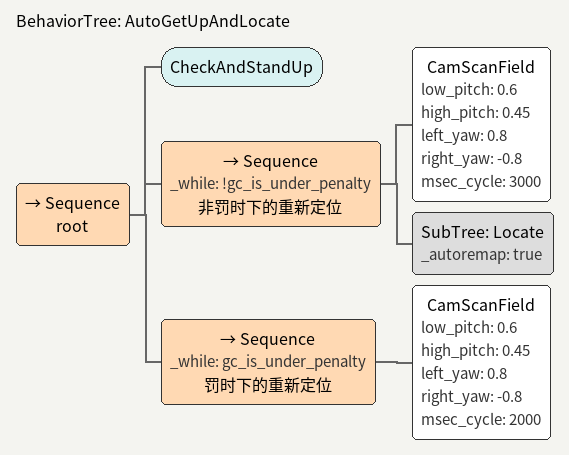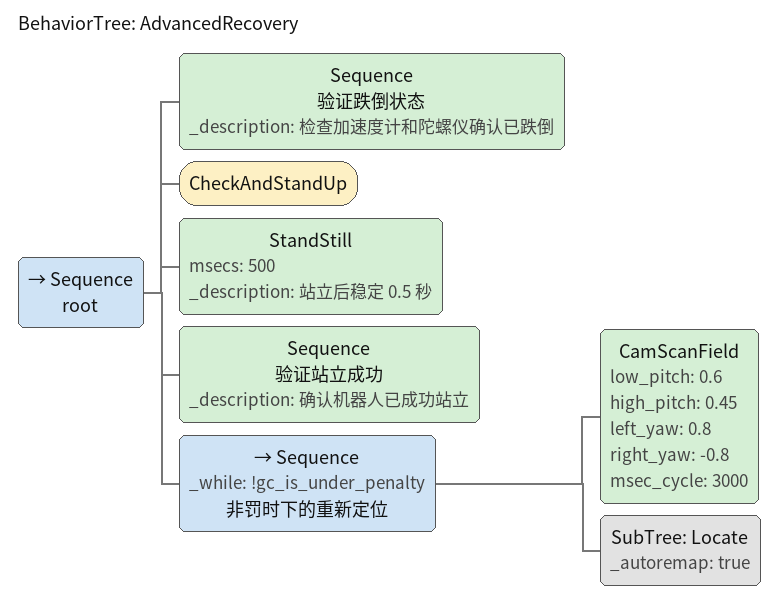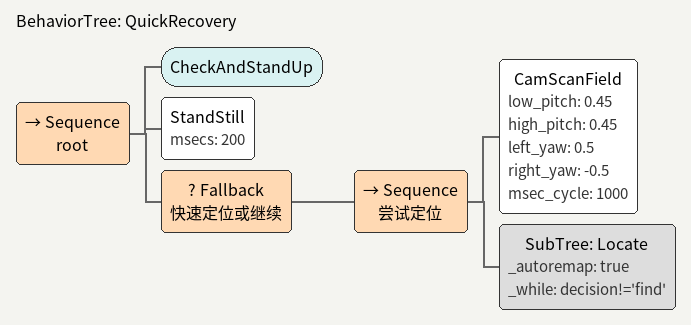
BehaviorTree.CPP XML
<?xml version="1.0" encoding="UTF-8"?>

<root BTCPP_format="4">
  <BehaviorTree ID="AutoGetUpAndLocate">
    <Sequence name="root">
      <!--
        主恢复流程：
        1. 检查并执行站立（CheckAndStandUp 由 C++ 代码实现）
        2. 如果成功站立，则重新定位
        3. 定位成功后，机器人回到就绪状态
      -->
      <CheckAndStandUp />

      <!-- 站立完成后的重新定位 -->
      <Sequence _while="!gc_is_under_penalty" name="非罚时下的重新定位">
        <!-- 快速扫描摄像头寻找标志点 -->
        <CamScanField
          low_pitch="0.6"
          high_pitch="0.45"
          left_yaw="0.8"
          right_yaw="-0.8"
          msec_cycle="3000"
        />

        <!-- 尝试定位 -->
        <SubTree ID="Locate" _autoremap="true" />
      </Sequence>

      <!-- 罚时状态下的简单重新定位 -->
      <Sequence _while="gc_is_under_penalty" name="罚时下的重新定位">
        <CamScanField
          low_pitch="0.6"
          high_pitch="0.45"
          left_yaw="0.8"
          right_yaw="-0.8"
          msec_cycle="2000"
        />
      </Sequence>
    </Sequence>
  </BehaviorTree>

  <!--
    增强版的站立策略 (可选)
    如果需要更复杂的站立逻辑，可以使用这个树代替 CheckAndStandUp
  -->
  <BehaviorTree ID="AdvancedRecovery" _description="高级恢复策略：包含预检查、多阶段站立、验证等">
    <Sequence name="root">
      <!-- 步骤 1: 验证是否真的已跌倒 -->
      <Sequence name="验证跌倒状态" _description="检查加速度计和陀螺仪确认已跌倒">
        <!-- 这里可以添加自定义验证节点 -->
      </Sequence>

      <!-- 步骤 2: 执行站立 -->
      <CheckAndStandUp />

      <!-- 步骤 3: 等待平衡稳定 -->
      <StandStill msecs="500" _description="站立后稳定 0.5 秒" />

      <!-- 步骤 4: 验证站立成功 -->
      <Sequence name="验证站立成功" _description="确认机器人已成功站立">
        <!-- 可检查 IMU 数据确认垂直度 -->
      </Sequence>

      <!-- 步骤 5: 重新定位 -->
      <Sequence _while="!gc_is_under_penalty" name="非罚时下的重新定位">
        <CamScanField
          low_pitch="0.6"
          high_pitch="0.45"
          left_yaw="0.8"
          right_yaw="-0.8"
          msec_cycle="3000"
        />
        <SubTree ID="Locate" _autoremap="true" />
      </Sequence>
    </Sequence>
  </BehaviorTree>

  <!--
    轻量级快速恢复 (可选)
    用于较小的摔倒或需要快速恢复的情况
  -->
  <BehaviorTree ID="QuickRecovery" _description="快速恢复策略：最小化恢复时间">
    <Sequence name="root">
      <!-- 直接站立，不进行复杂检查 -->
      <CheckAndStandUp />

      <!-- 快速稳定 -->
      <StandStill msecs="200" />

      <!-- 尝试快速定位，失败则继续游戏 -->
      <Fallback name="快速定位或继续">
        <Sequence name="尝试定位">
          <CamScanField
            low_pitch="0.45"
            high_pitch="0.45"
            left_yaw="0.5"
            right_yaw="-0.5"
            msec_cycle="1000"
          />
          <SubTree ID="Locate" _autoremap="true" _while="decision!='find'" />
        </Sequence>
        <!-- 定位失败也继续（不阻断游戏） -->
      </Fallback>
    </Sequence>
  </BehaviorTree>

</root>
